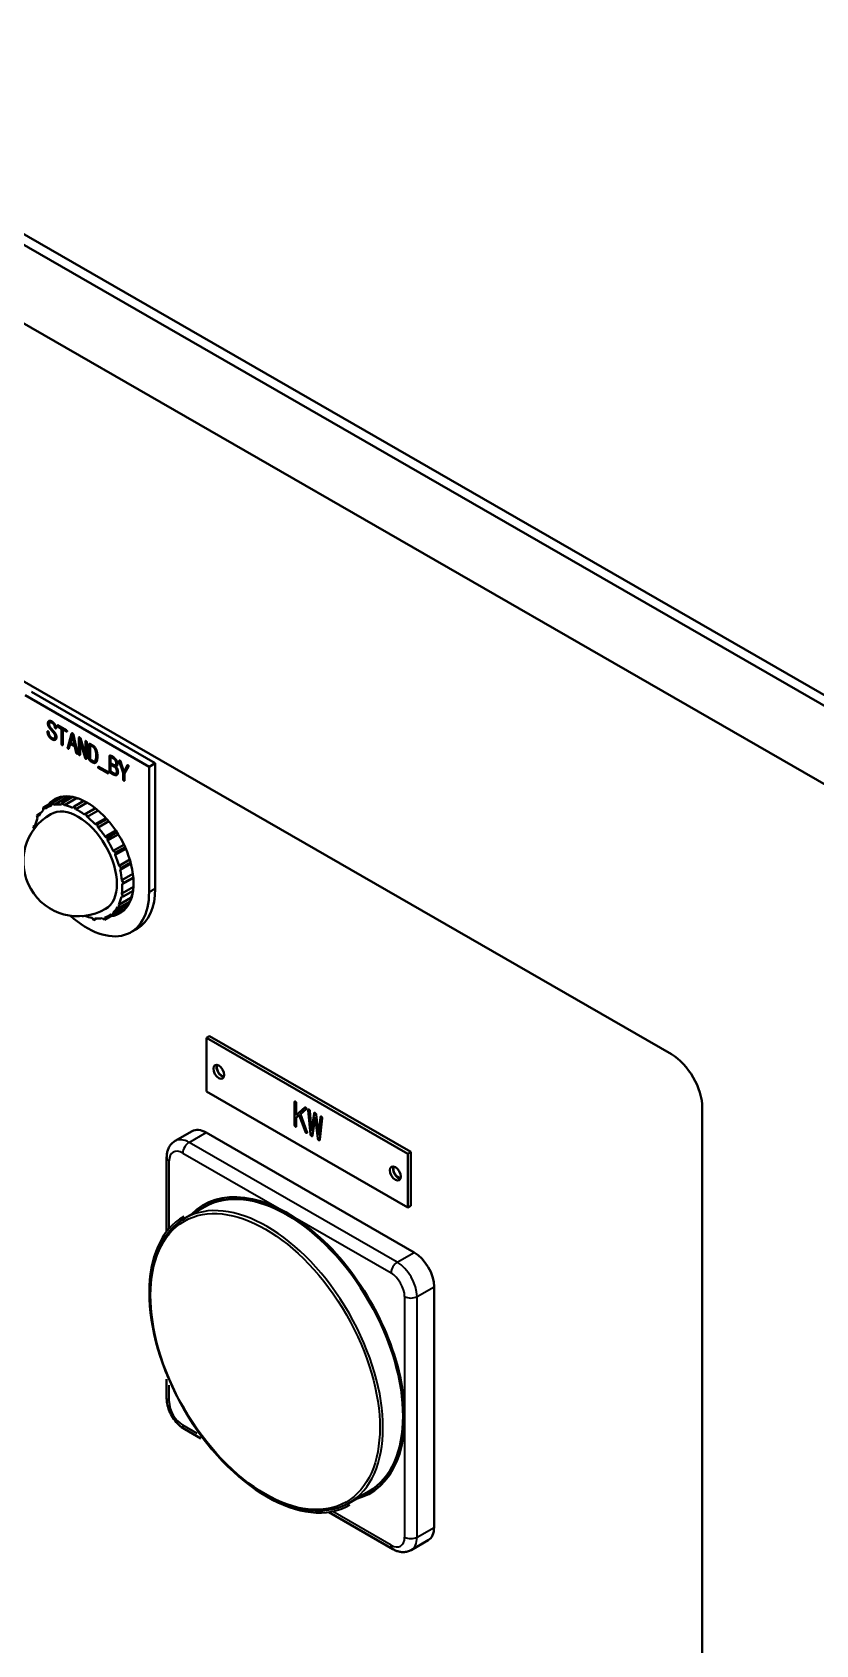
# Model space of a CAD drawing. Header units: inches. Extents: x 0 to 4752, y 0 to 3360.
# Drawn here: x 3888.5 to 4031.6, y 2551.5 to 2846 of the extents above; entities that cross this region are included whole.
import ezdxf

# ---------------------------------------------------------------- set-up
doc = ezdxf.new("R2010")
doc.units = ezdxf.units.IN
doc.header["$MEASUREMENT"] = 0
doc.layers.add('POWER SUPPLY CASE OUTLINE$0$가시적인 것(ISO)', color=3, linetype='Continuous', lineweight=40)
doc.layers.add('POWER SUPPLY CASE OUTLINE$0$가시적인 좁은 것(ISO)', color=3, linetype='Continuous', lineweight=35)

msp = doc.modelspace()

# ---------------------------------------------------------------- linework, layer by layer
at = {"layer": 'POWER SUPPLY CASE OUTLINE$0$가시적인 것(ISO)'}
for p, q in [((3644.313, 2946.938), (4096.861, 2686.333)), ((3646.01, 2947.915), (4098.558, 2687.31)), ((4084.416, 2679.166), (3631.868, 2939.771)), ((3711.064, 2828.762), (4005.22, 2659.368)), ((3887.218, 2724.938), (3909.845, 2711.907)), ((3888.349, 2725.589), (3910.977, 2712.559)), ((3891.709, 2719.984), (3891.714, 2719.987)), ((3891.76, 2720.006), (3891.766, 2720.009)), ((3892.068, 2718.507), (3892.074, 2718.51)), ((3892.105, 2718.465), (3892.068, 2718.507)), ((3892.11, 2718.468), (3892.074, 2718.51)), ((3892.105, 2718.465), (3892.11, 2718.468)), ((3892.108, 2720.165), (3892.152, 2720.14)), ((3892.467, 2719.586), (3892.473, 2719.589)), ((3892.684, 2718.966), (3892.689, 2718.969)), ((3892.768, 2718.892), (3892.773, 2718.895)), ((3893.211, 2719.458), (3894.743, 2718.576)), ((3893.874, 2718.843), (3893.211, 2719.225)), ((3893.88, 2718.847), (3893.217, 2719.229)), ((3893.874, 2718.843), (3893.88, 2718.847)), ((3893.874, 2716.018), (3893.874, 2718.843)), ((3893.88, 2716.021), (3893.88, 2718.847)), ((3894.101, 2718.713), (3894.107, 2718.716)), ((3894.101, 2718.713), (3894.101, 2715.887)), ((3894.743, 2718.343), (3894.101, 2718.713)), ((3894.748, 2718.347), (3894.107, 2718.716)), ((3891.284, 2718.272), (3891.29, 2718.275)), ((3892.568, 2717.088), (3892.574, 2717.091)), ((3893.907, 2715.902), (3893.913, 2715.905)), ((3894.992, 2715.434), (3895.684, 2717.928)), ((3894.997, 2715.437), (3895.69, 2717.932)), ((3895.431, 2716.074), (3895.197, 2715.231)), ((3895.431, 2716.074), (3895.437, 2716.078)), ((3896.303, 2715.572), (3895.431, 2716.074)), ((3896.309, 2715.576), (3895.437, 2716.078)), ((3895.871, 2717.66), (3895.486, 2716.276)), ((3895.486, 2716.276), (3896.252, 2715.835)), ((3895.684, 2717.928), (3895.69, 2717.932)), ((3895.871, 2717.66), (3895.877, 2717.663)), ((3896.252, 2715.835), (3895.871, 2717.66)), ((3896.258, 2715.838), (3895.877, 2717.663)), ((3896.062, 2717.711), (3896.75, 2714.391)), ((3896.252, 2715.835), (3896.258, 2715.838)), ((3896.303, 2715.572), (3896.309, 2715.576)), ((3896.538, 2714.446), (3896.303, 2715.572)), ((3896.543, 2714.449), (3896.309, 2715.576)), ((3897.007, 2714.231), (3897.007, 2717.154)), ((3897.012, 2714.234), (3897.012, 2717.157)), ((3897.043, 2717.264), (3897.049, 2717.267)), ((3897.23, 2716.652), (3897.236, 2716.656)), ((3897.23, 2716.652), (3897.23, 2714.102)), ((3898.179, 2713.497), (3897.23, 2716.652)), ((3898.185, 2713.5), (3897.236, 2716.656)), ((3897.296, 2717.089), (3898.227, 2713.986)), ((3898.227, 2713.986), (3898.227, 2716.528)), ((3898.232, 2713.989), (3898.232, 2716.531)), ((3898.45, 2716.399), (3898.45, 2713.434)), ((3898.846, 2713.54), (3898.846, 2715.832)), ((3898.852, 2713.544), (3898.852, 2715.835)), ((3899.073, 2715.663), (3899.073, 2713.405)), ((3899.117, 2715.774), (3899.123, 2715.777)), ((3899.22, 2715.998), (3899.575, 2715.794)), ((3899.586, 2715.554), (3899.238, 2715.755)), ((3899.592, 2715.557), (3899.244, 2715.758)), ((3894.984, 2715.311), (3894.99, 2715.314)), ((3894.992, 2715.434), (3894.997, 2715.437)), ((3895.05, 2715.214), (3895.056, 2715.217)), ((3896.538, 2714.446), (3896.543, 2714.449)), ((3897.04, 2714.102), (3897.045, 2714.105)), ((3897.117, 2714.015), (3897.122, 2714.019)), ((3898.179, 2713.497), (3898.185, 2713.5)), ((3898.227, 2713.986), (3898.232, 2713.989)), ((3899.582, 2712.676), (3899.176, 2712.91)), ((3899.588, 2712.679), (3899.181, 2712.913)), ((3899.238, 2713.107), (3899.56, 2712.922)), ((3899.876, 2712.898), (3899.882, 2712.901)), ((3902.587, 2711.264), (3902.587, 2713.716)), ((3902.592, 2711.267), (3902.592, 2713.719)), ((3902.814, 2713.564), (3902.814, 2712.564)), ((3902.814, 2712.564), (3903.466, 2712.189)), ((3902.843, 2713.653), (3902.849, 2713.656)), ((3902.927, 2713.863), (3903.396, 2713.593)), ((3903.477, 2713.314), (3902.935, 2713.626)), ((3903.483, 2713.317), (3902.94, 2713.629)), ((3904.408, 2712.888), (3904.413, 2712.891)), ((3905.129, 2710.761), (3904.408, 2712.888)), ((3905.135, 2710.764), (3904.413, 2712.891)), ((3904.613, 2712.897), (3905.243, 2710.971)), ((3909.845, 2711.907), (3910.977, 2712.559)), ((3910.977, 2712.559), (3910.977, 2689.668)), ((3900.557, 2711.962), (3902.433, 2710.882)), ((3900.557, 2711.725), (3900.557, 2711.962)), ((3900.557, 2711.725), (3900.563, 2711.728)), ((3902.433, 2710.645), (3900.557, 2711.725)), ((3900.563, 2711.728), (3900.563, 2711.959)), ((3902.433, 2710.651), (3900.563, 2711.728)), ((3902.433, 2710.882), (3902.433, 2710.645)), ((3902.814, 2712.331), (3902.82, 2712.335)), ((3903.484, 2711.945), (3902.814, 2712.331)), ((3902.814, 2712.331), (3902.814, 2711.222)), ((3903.49, 2711.949), (3902.82, 2712.335)), ((3903.473, 2710.435), (3902.847, 2710.796)), ((3903.479, 2710.438), (3902.852, 2710.799)), ((3902.949, 2710.97), (3903.495, 2710.656)), ((3903.674, 2712.175), (3903.679, 2712.178)), ((3903.726, 2712.217), (3903.732, 2712.22)), ((3903.733, 2711.937), (3903.739, 2711.941)), ((3903.774, 2710.631), (3903.779, 2710.634)), ((3903.818, 2711.554), (3903.823, 2711.558)), ((3905.129, 2710.761), (3905.135, 2710.764)), ((3905.129, 2709.545), (3905.129, 2710.761)), ((3905.135, 2709.548), (3905.135, 2710.764)), ((3905.243, 2710.971), (3905.873, 2712.154)), ((3905.243, 2710.971), (3905.249, 2710.974)), ((3905.249, 2710.974), (3905.879, 2712.157)), ((3906.089, 2711.928), (3905.357, 2710.63)), ((3905.357, 2710.63), (3905.357, 2709.414)), ((3905.873, 2712.154), (3905.879, 2712.157)), ((3909.845, 2711.907), (3909.845, 2689.016)), ((3905.162, 2709.42), (3905.168, 2709.424)), ((3890.482, 2704.454), (3892.745, 2705.757)), ((3890.482, 2704.454), (3890.888, 2704.263)), ((3890.519, 2703.964), (3890.482, 2704.454)), ((3892.035, 2704.945), (3891.202, 2704.466)), ((3892.014, 2704.816), (3892.083, 2705.24)), ((3892.083, 2705.24), (3894.206, 2706.462)), ((3892.083, 2705.24), (3892.485, 2704.928)), ((3892.485, 2704.928), (3894.691, 2706.199)), ((3892.745, 2705.757), (3892.875, 2705.696)), ((3893.841, 2704.97), (3894.012, 2705.299)), ((3894.012, 2705.299), (3895.884, 2706.377)), ((3894.012, 2705.299), (3894.382, 2704.889)), ((3894.382, 2704.889), (3896.588, 2706.159)), ((3894.425, 2706.481), (3894.545, 2706.388)), ((3894.488, 2706.356), (3894.545, 2706.388)), ((3894.488, 2706.356), (3894.691, 2706.199)), ((3895.876, 2704.417), (3896.137, 2704.628)), ((3896.137, 2704.628), (3897.933, 2705.662)), ((3896.137, 2704.628), (3896.45, 2704.147)), ((3896.45, 2704.147), (3898.528, 2705.344)), ((3896.537, 2706.216), (3896.588, 2706.159)), ((3897.981, 2703.194), (3899.994, 2704.353)), ((3898.314, 2703.273), (3900.076, 2704.288)), ((3898.548, 2702.753), (3900.544, 2703.903)), ((3888.669, 2700.966), (3889.029, 2701.173)), ((3888.669, 2700.966), (3889.002, 2701.045)), ((3888.86, 2700.544), (3888.669, 2700.966)), ((3889.318, 2702.997), (3889.999, 2703.389)), ((3889.318, 2702.997), (3889.7, 2702.939)), ((3889.458, 2702.474), (3889.318, 2702.997)), ((3897.981, 2703.194), (3898.314, 2703.273)), ((3898.314, 2703.273), (3898.548, 2702.753)), ((3900.011, 2701.384), (3901.975, 2702.515)), ((3900.011, 2701.384), (3900.393, 2701.326)), ((3900.393, 2701.326), (3902.14, 2702.332)), ((3900.393, 2701.326), (3900.534, 2700.803)), ((3900.534, 2700.803), (3902.49, 2701.93)), ((3901.828, 2699.111), (3903.772, 2700.23)), ((3901.828, 2699.111), (3902.234, 2698.92)), ((3902.234, 2698.92), (3903.975, 2699.923)), ((3902.234, 2698.92), (3902.271, 2698.43)), ((3902.271, 2698.43), (3904.212, 2699.548)), ((3903.309, 2696.53), (3905.253, 2697.649)), ((3903.309, 2696.53), (3903.711, 2696.218)), ((3903.641, 2695.794), (3905.588, 2696.916)), ((3903.711, 2696.218), (3903.641, 2695.794)), ((3903.711, 2696.218), (3905.453, 2697.222)), ((3904.353, 2693.816), (3906.318, 2694.947)), ((3904.353, 2693.816), (3904.723, 2693.405)), ((3904.552, 2693.076), (3906.527, 2694.214)), ((3904.723, 2693.405), (3904.552, 2693.076)), ((3904.723, 2693.405), (3906.473, 2694.414)), ((3904.888, 2691.155), (3906.903, 2692.315)), ((3904.878, 2688.727), (3906.995, 2689.946)), ((3904.888, 2691.155), (3905.201, 2690.673)), ((3904.94, 2690.462), (3906.976, 2691.634)), ((3905.201, 2690.673), (3904.94, 2690.462)), ((3905.113, 2688.207), (3906.924, 2689.25)), ((3905.201, 2690.673), (3906.971, 2691.692)), ((3903.263, 2685.209), (3905.47, 2686.479)), ((3903.3, 2684.719), (3905.563, 2686.022)), ((3904.465, 2686.176), (3904.082, 2686.234)), ((3904.324, 2686.699), (3906.53, 2687.97)), ((3904.324, 2686.699), (3904.465, 2686.176)), ((3904.465, 2686.176), (3906.378, 2687.278)), ((3905.113, 2688.207), (3904.78, 2688.128)), ((3904.878, 2688.727), (3905.113, 2688.207)), ((3905.47, 2686.479), (3905.488, 2686.232)), ((3905.545, 2686.265), (3905.488, 2686.232)), ((3905.545, 2686.265), (3905.563, 2686.022)), ((3906.53, 2687.97), (3906.579, 2687.787)), ((3897.645, 2684.545), (3897.602, 2684.612)), ((3897.645, 2684.545), (3897.788, 2684.627)), ((3897.741, 2684.623), (3897.645, 2684.545)), ((3899.77, 2683.874), (3899.401, 2684.285)), ((3899.941, 2684.203), (3899.77, 2683.874)), ((3899.77, 2683.874), (3900.298, 2684.178)), ((3901.699, 2683.933), (3901.298, 2684.245)), ((3901.699, 2683.933), (3903.17, 2684.78)), ((3901.768, 2684.357), (3901.699, 2683.933)), ((3902.915, 2684.9), (3902.58, 2684.707)), ((3903.3, 2684.719), (3902.895, 2684.91)), ((3903.263, 2685.209), (3903.3, 2684.719)), ((3906.516, 2681.666), (3907.648, 2682.317)), ((3920.311, 2662.385), (3920.876, 2662.711)), ((3920.876, 2662.711), (3957.646, 2641.536)), ((3957.08, 2641.211), (3920.311, 2662.385)), ((3920.311, 2662.385), (3920.311, 2652.574)), ((3920.311, 2652.574), (3957.08, 2631.4)), ((3936.414, 2646.465), (3936.414, 2650.64)), ((3936.42, 2646.468), (3936.42, 2650.643)), ((3936.732, 2650.457), (3936.732, 2648.286)), ((3936.732, 2648.286), (3938.307, 2649.639)), ((3936.732, 2648.286), (3936.738, 2648.29)), ((3937.281, 2648.243), (3936.732, 2647.77)), ((3936.732, 2647.77), (3936.732, 2646.294)), ((3936.738, 2648.29), (3938.312, 2649.642)), ((3937.281, 2648.243), (3937.287, 2648.246)), ((3938.409, 2645.186), (3937.281, 2648.243)), ((3938.415, 2645.189), (3937.287, 2648.246)), ((3938.522, 2649.325), (3937.496, 2648.427)), ((3937.496, 2648.427), (3938.676, 2645.228)), ((3938.307, 2649.639), (3938.312, 2649.642)), ((3938.902, 2649.148), (3938.907, 2649.151)), ((3939.307, 2644.781), (3938.902, 2649.148)), ((3939.313, 2644.785), (3938.907, 2649.151)), ((3939.204, 2649.045), (3939.522, 2645.339)), ((3939.522, 2645.339), (3939.974, 2648.566)), ((3939.528, 2645.343), (3939.979, 2648.57)), ((3940.179, 2647.885), (3939.717, 2644.545)), ((3939.974, 2648.566), (3939.979, 2648.57)), ((3940.179, 2647.885), (3940.185, 2647.888)), ((3940.636, 2644.028), (3940.179, 2647.885)), ((3940.641, 2644.031), (3940.185, 2647.888)), ((3940.384, 2648.33), (3940.83, 2644.586)), ((3940.83, 2644.586), (3941.143, 2647.905)), ((3940.836, 2644.589), (3941.149, 2647.908)), ((3941.451, 2647.704), (3941.046, 2643.792)), ((3941.143, 2647.905), (3941.149, 2647.908)), ((4010.877, 2649.57), (4010.877, 2211.365)), ((3914.589, 2643.543), (3917.7, 2645.335)), ((3920.255, 2645.083), (3958.269, 2623.19)), ((3936.46, 2646.272), (3936.466, 2646.276)), ((3938.409, 2645.186), (3938.415, 2645.189)), ((3938.502, 2645.049), (3938.507, 2645.053)), ((3938.615, 2645.008), (3938.62, 2645.011)), ((3939.307, 2644.781), (3939.313, 2644.785)), ((3939.522, 2645.339), (3939.528, 2645.343)), ((3939.374, 2644.589), (3939.379, 2644.592)), ((3939.64, 2644.435), (3939.646, 2644.438)), ((3940.636, 2644.028), (3940.641, 2644.031)), ((3940.83, 2644.586), (3940.836, 2644.589)), ((3913.054, 2627.07), (3913.055, 2640.54)), ((3957.08, 2641.211), (3957.646, 2641.536)), ((3957.08, 2631.4), (3957.08, 2641.211)), ((3957.646, 2641.536), (3957.646, 2631.726)), ((3916.37, 2629.413), (3920.047, 2631.53)), ((3957.08, 2631.4), (3957.646, 2631.726)), ((3961.89, 2616.919), (3961.887, 2572.969)), ((3913.053, 2596.59), (3913.053, 2600.028)), ((3919.324, 2589.175), (3916.343, 2590.892)), ((3946.312, 2577.418), (3949.989, 2579.535)), ((3954.357, 2568.998), (3942.665, 2575.732)), ((3957.711, 2568.826), (3960.822, 2570.617))]:
    msp.add_line(p, q, dxfattribs=at)
msp.add_arc((3896.891, 2694.587), 10, 119.93599, 299.93599, dxfattribs=at)
for centre, major_axis, start_param, end_param in [((3898.532, 2695.531), (-5.988, 10.399), 2.8930125, 6.4878162), ((3896.891, 2694.587), (-5.689, 9.879), 0.1281616, 0.3184936), ((3896.891, 2694.587), (-5.689, 9.879), 6.1495475, 6.3398795), ((3896.891, 2694.587), (-4.99, 8.666), 3.1415927, 6.2831853), ((3896.891, 2694.587), (-5.689, 9.879), 5.8877481, 6.0780801), ((3899.663, 2696.183), (-5.988, 10.399), 0.0942385, 0.2046309), ((3900.568, 2696.704), (-5.988, 10.399), 0.1701989, 0.2485802), ((3896.891, 2694.587), (-5.689, 9.879), 5.6259487, 5.8162807), ((3899.097, 2695.857), (-5.789, 10.052), 5.9662332, 6.0964203), ((3899.097, 2695.857), (-5.689, 9.879), 5.9360566, 6.0780801), ((3896.891, 2694.587), (-5.689, 9.879), 5.3641493, 5.5544813), ((3899.097, 2695.857), (-5.689, 9.879), 5.764416, 5.8162807), ((3896.891, 2694.587), (-5.689, 9.879), 0.389961, 0.5802929), ((3896.891, 2694.587), (-5.689, 9.879), 5.1023499, 5.2926819), ((3896.891, 2694.587), (-5.689, 9.879), 4.8405506, 5.0308825), ((3896.891, 2694.587), (-5.689, 9.879), 4.5787512, 4.7690832), ((3896.891, 2694.587), (-5.689, 9.879), 4.3169518, 4.5072838), ((3896.891, 2694.587), (-5.689, 9.879), 4.0551524, 4.2454844), ((3898.532, 2695.531), (7.985, -13.865), 5.2273383, 7.0705172), ((3896.891, 2694.587), (-5.689, 9.879), 3.793353, 3.983685), ((3899.663, 2696.183), (7.985, -13.865), 0, 0.7873319), ((3896.891, 2694.587), (5.689, -9.879), 0.1281616, 0.3184936), ((3896.891, 2694.587), (5.689, -9.879), 0.389961, 0.5802929), ((3899.097, 2695.857), (5.689, -9.879), 0.1281616, 0.2421524), ((3899.097, 2695.857), (5.789, -10.052), 0.1098214, 0.3042038), ((3899.663, 2696.183), (5.789, -10.052), 0.0171114, 0.082923), ((3899.097, 2695.857), (5.689, -9.879), 0.389961, 0.5187693), ((3896.891, 2694.587), (5.689, -9.879), 5.6540752, 5.8162807), ((3896.891, 2694.587), (5.689, -9.879), 5.8877481, 6.0780801), ((3896.891, 2694.587), (5.689, -9.879), 6.1495475, 6.3398795), ((3899.663, 2696.183), (5.988, -10.399), 6.0785544, 6.1889468), ((3900.568, 2696.704), (5.988, -10.399), 6.0785544, 6.1129864), ((3923.139, 2656.502), (0.699, -1.213), 3.5566932, 5.8680848), ((3923.139, 2656.502), (0.647, -1.124), 3.4888773, 5.9359007), ((4005.22, 2652.828), (3.992, -6.933), 0.7873319, 2.3581282), ((3920.255, 2640.898), (-2.555, 4.437), 5.4996611, 6.2831853), ((3955.383, 2637.934), (0.699, -1.213), 3.5566932, 5.8680848), ((3935.018, 2605.533), (-14.971, 25.998), 3.1415927, 6.2831853), ((3955.383, 2637.934), (0.647, -1.124), 3.4888773, 5.9359007), ((3935.018, 2605.533), (-15.171, 26.344), 2.9791928, 6.4455851), ((3958.269, 2619.004), (2.555, -4.437), 0.7872721, 2.3580684), ((3958.267, 2575.054), (2.555, -4.437), 0, 0.7872721)]:
    msp.add_ellipse(centre, major_axis=major_axis, ratio=0.5780931, start_param=start_param, end_param=end_param, dxfattribs=at)
for centre in [(3922.573, 2656.177), (3954.817, 2637.608)]:
    msp.add_ellipse(centre, major_axis=(-0.699, 1.213), ratio=0.5780931, dxfattribs=at)
for points in [[(3891.372, 2719.797), (3891.372, 2720.179), (3891.584, 2720.268)], [(3891.566, 2719.131), (3891.372, 2719.45), (3891.372, 2719.797)], [(3891.378, 2719.801), (3891.378, 2720.149), (3891.555, 2720.254)], [(3891.572, 2719.134), (3891.378, 2719.453), (3891.378, 2719.801)], [(3892.068, 2718.507), (3891.691, 2718.928), (3891.566, 2719.131)], [(3892.074, 2718.51), (3891.696, 2718.931), (3891.572, 2719.134)], [(3891.584, 2720.268), (3891.786, 2720.351), (3892.108, 2720.165)], [(3891.76, 2720.006), (3891.599, 2719.959), (3891.599, 2719.743)], [(3891.599, 2719.743), (3891.599, 2719.446), (3891.702, 2719.247)], [(3891.702, 2719.247), (3891.804, 2719.049), (3892.149, 2718.672)], [(3891.766, 2720.009), (3891.738, 2720.001), (3891.714, 2719.987)], [(3892.119, 2719.926), (3891.914, 2720.044), (3891.76, 2720.006)], [(3892.125, 2719.929), (3891.92, 2720.047), (3891.766, 2720.009)], [(3892.563, 2717.896), (3892.46, 2718.065), (3892.105, 2718.465)], [(3892.568, 2717.899), (3892.466, 2718.068), (3892.11, 2718.468)], [(3892.467, 2719.586), (3892.321, 2719.81), (3892.119, 2719.926)], [(3892.473, 2719.589), (3892.326, 2719.813), (3892.125, 2719.929)], [(3892.149, 2718.672), (3892.599, 2718.184), (3892.731, 2717.973)], [(3892.152, 2720.14), (3892.464, 2719.961), (3892.673, 2719.603)], [(3892.64, 2719.08), (3892.621, 2719.345), (3892.467, 2719.586)], [(3892.645, 2719.083), (3892.627, 2719.348), (3892.473, 2719.589)], [(3892.684, 2718.966), (3892.643, 2719.019), (3892.64, 2719.08)], [(3892.689, 2718.969), (3892.649, 2719.022), (3892.645, 2719.083)], [(3892.673, 2719.603), (3892.856, 2719.29), (3892.878, 2718.998)], [(3892.768, 2718.892), (3892.72, 2718.915), (3892.684, 2718.966)], [(3892.773, 2718.895), (3892.726, 2718.918), (3892.689, 2718.969)], [(3892.848, 2718.896), (3892.819, 2718.871), (3892.768, 2718.892)], [(3892.842, 2718.892), (3892.815, 2718.878), (3892.773, 2718.895)], [(3892.878, 2718.998), (3892.881, 2718.924), (3892.848, 2718.896)], [(3893.123, 2719.395), (3893.12, 2719.511), (3893.211, 2719.458)], [(3893.211, 2719.225), (3893.127, 2719.274), (3893.123, 2719.395)], [(3893.129, 2719.398), (3893.127, 2719.456), (3893.149, 2719.472)], [(3893.217, 2719.229), (3893.133, 2719.277), (3893.129, 2719.398)], [(3894.743, 2718.576), (3894.79, 2718.549), (3894.827, 2718.494)], [(3894.827, 2718.494), (3894.856, 2718.443), (3894.86, 2718.395)], [(3894.86, 2718.395), (3894.863, 2718.346), (3894.834, 2718.329)], [(3891.284, 2718.272), (3891.277, 2718.344), (3891.31, 2718.368)], [(3891.562, 2717.426), (3891.321, 2717.789), (3891.284, 2718.272)], [(3891.29, 2718.275), (3891.282, 2718.347), (3891.315, 2718.371)], [(3891.568, 2717.429), (3891.326, 2717.793), (3891.29, 2718.275)], [(3891.31, 2718.368), (3891.339, 2718.389), (3891.383, 2718.372)], [(3891.315, 2718.371), (3891.317, 2718.372), (3891.318, 2718.373)], [(3891.383, 2718.372), (3891.427, 2718.351), (3891.46, 2718.302)], [(3891.46, 2718.302), (3891.496, 2718.243), (3891.504, 2718.167)], [(3891.504, 2718.167), (3891.533, 2717.798), (3891.713, 2717.521)], [(3892.149, 2716.885), (3891.775, 2717.1), (3891.562, 2717.426)], [(3892.154, 2716.888), (3891.781, 2717.103), (3891.568, 2717.429)], [(3891.713, 2717.521), (3891.87, 2717.278), (3892.141, 2717.122)], [(3892.141, 2717.122), (3892.325, 2717.016), (3892.493, 2717.059)], [(3892.665, 2716.807), (3892.434, 2716.72), (3892.149, 2716.885)], [(3892.671, 2716.811), (3892.44, 2716.723), (3892.154, 2716.888)], [(3892.493, 2717.059), (3892.702, 2717.108), (3892.702, 2717.392)], [(3892.702, 2717.392), (3892.702, 2717.663), (3892.563, 2717.896)], [(3892.708, 2717.395), (3892.708, 2717.666), (3892.568, 2717.899)], [(3892.574, 2717.091), (3892.708, 2717.168), (3892.708, 2717.395)], [(3892.929, 2717.287), (3892.929, 2716.905), (3892.665, 2716.807)], [(3892.729, 2716.838), (3892.702, 2716.822), (3892.671, 2716.811)], [(3892.731, 2717.973), (3892.929, 2717.659), (3892.929, 2717.287)], [(3893.907, 2715.902), (3893.874, 2715.959), (3893.874, 2716.018)], [(3893.913, 2715.905), (3893.88, 2715.962), (3893.88, 2716.021)], [(3893.988, 2715.821), (3893.94, 2715.849), (3893.907, 2715.902)], [(3893.994, 2715.825), (3893.946, 2715.852), (3893.913, 2715.905)], [(3894.065, 2715.811), (3894.032, 2715.796), (3893.988, 2715.821)], [(3894.07, 2715.814), (3894.037, 2715.799), (3893.994, 2715.825)], [(3894.101, 2715.887), (3894.101, 2715.828), (3894.065, 2715.811)], [(3894.072, 2715.815), (3894.071, 2715.815), (3894.07, 2715.814)], [(3894.834, 2718.329), (3894.801, 2718.31), (3894.743, 2718.343)], [(3894.837, 2718.33), (3894.804, 2718.314), (3894.748, 2718.347)], [(3895.684, 2717.928), (3895.735, 2718.077), (3895.871, 2717.999)], [(3895.69, 2717.932), (3895.711, 2717.993), (3895.747, 2718.016)], [(3895.871, 2717.999), (3896.003, 2717.918), (3896.062, 2717.711)], [(3897.007, 2717.154), (3897.007, 2717.234), (3897.043, 2717.264)], [(3897.012, 2717.157), (3897.012, 2717.238), (3897.049, 2717.267)], [(3897.043, 2717.264), (3897.076, 2717.288), (3897.131, 2717.269)], [(3897.049, 2717.267), (3897.05, 2717.268), (3897.052, 2717.269)], [(3897.131, 2717.269), (3897.183, 2717.252), (3897.23, 2717.199)], [(3897.23, 2717.199), (3897.278, 2717.15), (3897.296, 2717.089)], [(3898.227, 2716.528), (3898.227, 2716.583), (3898.26, 2716.598)], [(3898.232, 2716.531), (3898.232, 2716.58), (3898.258, 2716.597)], [(3898.26, 2716.598), (3898.293, 2716.604), (3898.337, 2716.579)], [(3898.337, 2716.579), (3898.381, 2716.553), (3898.414, 2716.505)], [(3898.414, 2716.505), (3898.45, 2716.454), (3898.45, 2716.399)], [(3898.846, 2715.832), (3898.846, 2716.023), (3898.941, 2716.065)], [(3898.852, 2715.835), (3898.852, 2716.011), (3898.933, 2716.061)], [(3898.941, 2716.065), (3899.037, 2716.104), (3899.22, 2715.998)], [(3899.117, 2715.773), (3899.073, 2715.748), (3899.073, 2715.663)], [(3899.238, 2715.755), (3899.161, 2715.799), (3899.117, 2715.773)], [(3899.244, 2715.758), (3899.167, 2715.802), (3899.123, 2715.777)], [(3899.575, 2715.794), (3899.967, 2715.568), (3900.194, 2715.022)], [(3900.011, 2714.988), (3899.85, 2715.402), (3899.586, 2715.554)], [(3900.017, 2714.991), (3899.856, 2715.406), (3899.592, 2715.557)], [(3894.984, 2715.311), (3894.962, 2715.374), (3894.992, 2715.434)], [(3894.99, 2715.314), (3894.968, 2715.378), (3894.997, 2715.437)], [(3895.05, 2715.214), (3895.003, 2715.254), (3894.984, 2715.311)], [(3895.056, 2715.217), (3895.008, 2715.257), (3894.99, 2715.314)], [(3895.135, 2715.182), (3895.091, 2715.178), (3895.05, 2715.214)], [(3895.14, 2715.185), (3895.096, 2715.181), (3895.056, 2715.217)], [(3895.197, 2715.231), (3895.179, 2715.186), (3895.135, 2715.182)], [(3895.167, 2715.193), (3895.155, 2715.187), (3895.14, 2715.185)], [(3896.589, 2714.336), (3896.545, 2714.387), (3896.538, 2714.446)], [(3896.595, 2714.339), (3896.551, 2714.39), (3896.543, 2714.449)], [(3896.67, 2714.281), (3896.626, 2714.294), (3896.589, 2714.336)], [(3896.675, 2714.284), (3896.631, 2714.297), (3896.595, 2714.339)], [(3896.739, 2714.296), (3896.714, 2714.269), (3896.67, 2714.281)], [(3896.728, 2714.286), (3896.706, 2714.276), (3896.675, 2714.284)], [(3896.75, 2714.391), (3896.765, 2714.324), (3896.739, 2714.296)], [(3897.04, 2714.102), (3897.007, 2714.163), (3897.007, 2714.231)], [(3897.045, 2714.105), (3897.012, 2714.167), (3897.012, 2714.234)], [(3897.117, 2714.015), (3897.073, 2714.045), (3897.04, 2714.102)], [(3897.122, 2714.019), (3897.078, 2714.048), (3897.045, 2714.105)], [(3897.194, 2714.009), (3897.161, 2713.99), (3897.117, 2714.015)], [(3897.196, 2714.011), (3897.164, 2713.994), (3897.122, 2714.019)], [(3897.23, 2714.102), (3897.23, 2714.03), (3897.194, 2714.009)], [(3898.337, 2713.325), (3898.227, 2713.355), (3898.179, 2713.497)], [(3898.342, 2713.329), (3898.232, 2713.358), (3898.185, 2713.5)], [(3898.45, 2713.434), (3898.45, 2713.294), (3898.337, 2713.325)], [(3898.413, 2713.33), (3898.387, 2713.316), (3898.342, 2713.329)], [(3898.93, 2713.166), (3898.846, 2713.329), (3898.846, 2713.54)], [(3898.936, 2713.169), (3898.852, 2713.332), (3898.852, 2713.544)], [(3899.176, 2712.91), (3899.015, 2713.003), (3898.93, 2713.166)], [(3899.181, 2712.913), (3899.02, 2713.006), (3898.936, 2713.169)], [(3899.073, 2713.405), (3899.073, 2713.308), (3899.117, 2713.232)], [(3899.117, 2713.232), (3899.157, 2713.154), (3899.238, 2713.107)], [(3899.56, 2712.922), (3899.821, 2712.772), (3899.993, 2713.007)], [(3900.246, 2712.815), (3900.033, 2712.416), (3899.582, 2712.676)], [(3900.072, 2712.619), (3899.88, 2712.511), (3899.588, 2712.679)], [(3899.882, 2712.901), (3899.945, 2712.937), (3899.998, 2713.01)], [(3899.993, 2713.007), (3900.187, 2713.272), (3900.187, 2713.954)], [(3899.998, 2713.01), (3900.193, 2713.276), (3900.193, 2713.958)], [(3900.187, 2713.954), (3900.187, 2714.547), (3900.011, 2714.988)], [(3900.193, 2713.958), (3900.193, 2714.551), (3900.017, 2714.991)], [(3900.194, 2715.022), (3900.414, 2714.493), (3900.414, 2713.824)], [(3900.414, 2713.824), (3900.414, 2713.133), (3900.246, 2712.815)], [(3902.587, 2713.716), (3902.587, 2713.89), (3902.664, 2713.926)], [(3902.592, 2713.719), (3902.592, 2713.882), (3902.66, 2713.924)], [(3902.664, 2713.926), (3902.744, 2713.969), (3902.927, 2713.863)], [(3902.843, 2713.653), (3902.814, 2713.636), (3902.814, 2713.564)], [(3902.935, 2713.626), (3902.872, 2713.662), (3902.843, 2713.653)], [(3902.94, 2713.629), (3902.878, 2713.665), (3902.849, 2713.656)], [(3903.396, 2713.593), (3903.668, 2713.437), (3903.854, 2713.126)], [(3903.73, 2712.994), (3903.62, 2713.231), (3903.477, 2713.314)], [(3903.735, 2712.998), (3903.626, 2713.235), (3903.483, 2713.317)], [(3903.726, 2712.217), (3903.836, 2712.323), (3903.836, 2712.539)], [(3903.836, 2712.539), (3903.836, 2712.764), (3903.73, 2712.994)], [(3903.732, 2712.22), (3903.842, 2712.326), (3903.842, 2712.542)], [(3903.842, 2712.542), (3903.842, 2712.767), (3903.735, 2712.998)], [(3903.854, 2713.126), (3904.06, 2712.783), (3904.06, 2712.411)], [(3904.408, 2712.888), (3904.382, 2712.958), (3904.404, 2712.996)], [(3904.413, 2712.891), (3904.388, 2712.961), (3904.41, 2712.999)], [(3904.404, 2712.996), (3904.422, 2713.028), (3904.463, 2713.03)], [(3904.41, 2712.999), (3904.418, 2713.014), (3904.431, 2713.022)], [(3904.463, 2713.03), (3904.507, 2713.03), (3904.547, 2712.998)], [(3904.547, 2712.998), (3904.591, 2712.964), (3904.613, 2712.897)], [(3902.66, 2710.997), (3902.587, 2711.132), (3902.587, 2711.264)], [(3902.666, 2711), (3902.592, 2711.135), (3902.592, 2711.267)], [(3902.847, 2710.796), (3902.733, 2710.861), (3902.66, 2710.997)], [(3902.852, 2710.799), (3902.739, 2710.865), (3902.666, 2711)], [(3902.814, 2711.222), (3902.814, 2711.137), (3902.851, 2711.069)], [(3902.851, 2711.069), (3902.887, 2711.006), (3902.949, 2710.97)], [(3903.466, 2712.189), (3903.616, 2712.102), (3903.726, 2712.217)], [(3903.961, 2710.383), (3903.766, 2710.266), (3903.473, 2710.435)], [(3903.958, 2710.382), (3903.766, 2710.273), (3903.479, 2710.438)], [(3903.818, 2711.554), (3903.686, 2711.829), (3903.484, 2711.945)], [(3903.823, 2711.558), (3903.691, 2711.833), (3903.49, 2711.949)], [(3903.495, 2710.656), (3903.69, 2710.544), (3903.821, 2710.667)], [(3903.679, 2712.178), (3903.707, 2712.194), (3903.732, 2712.22)], [(3903.979, 2712.071), (3903.895, 2711.938), (3903.733, 2711.937)], [(3903.733, 2711.937), (3903.898, 2711.792), (3904.012, 2711.574)], [(3903.883, 2711.976), (3903.821, 2711.941), (3903.739, 2711.941)], [(3903.779, 2710.634), (3903.804, 2710.649), (3903.827, 2710.67)], [(3903.946, 2711.036), (3903.946, 2711.294), (3903.818, 2711.554)], [(3903.821, 2710.667), (3903.946, 2710.782), (3903.946, 2711.036)], [(3903.952, 2711.039), (3903.952, 2711.297), (3903.823, 2711.558)], [(3903.827, 2710.67), (3903.952, 2710.785), (3903.952, 2711.039)], [(3904.169, 2710.907), (3904.169, 2710.505), (3903.961, 2710.383)], [(3904.06, 2712.411), (3904.06, 2712.19), (3903.979, 2712.071)], [(3904.012, 2711.574), (3904.169, 2711.271), (3904.169, 2710.907)], [(3905.168, 2709.424), (3905.135, 2709.485), (3905.135, 2709.548)], [(3905.873, 2712.154), (3905.895, 2712.201), (3905.946, 2712.188)], [(3905.879, 2712.157), (3905.888, 2712.176), (3905.901, 2712.185)], [(3905.946, 2712.188), (3905.987, 2712.182), (3906.034, 2712.133)], [(3906.034, 2712.133), (3906.078, 2712.087), (3906.093, 2712.032)], [(3906.093, 2712.032), (3906.115, 2711.972), (3906.089, 2711.928)], [(3905.162, 2709.42), (3905.129, 2709.482), (3905.129, 2709.545)], [(3905.243, 2709.34), (3905.195, 2709.367), (3905.162, 2709.42)], [(3905.249, 2709.343), (3905.201, 2709.371), (3905.168, 2709.424)], [(3905.32, 2709.33), (3905.287, 2709.315), (3905.243, 2709.34)], [(3905.324, 2709.332), (3905.292, 2709.318), (3905.249, 2709.343)], [(3905.357, 2709.414), (3905.357, 2709.351), (3905.32, 2709.33)], [(3936.414, 2650.64), (3936.414, 2650.729), (3936.46, 2650.75)], [(3936.42, 2650.643), (3936.42, 2650.724), (3936.458, 2650.749)], [(3936.46, 2650.75), (3936.506, 2650.765), (3936.573, 2650.72)], [(3936.573, 2650.72), (3936.635, 2650.685), (3936.681, 2650.617)], [(3936.681, 2650.617), (3936.732, 2650.54), (3936.732, 2650.457)], [(3938.307, 2649.639), (3938.348, 2649.687), (3938.415, 2649.66)], [(3938.312, 2649.642), (3938.322, 2649.654), (3938.334, 2649.661)], [(3938.415, 2649.66), (3938.471, 2649.639), (3938.517, 2649.571)], [(3938.517, 2649.571), (3938.563, 2649.509), (3938.568, 2649.441)], [(3938.568, 2649.441), (3938.574, 2649.367), (3938.522, 2649.325)], [(3938.902, 2649.148), (3938.886, 2649.258), (3938.927, 2649.294)], [(3938.907, 2649.151), (3938.892, 2649.261), (3938.933, 2649.297)], [(3938.927, 2649.294), (3938.968, 2649.329), (3939.03, 2649.3)], [(3938.933, 2649.297), (3938.938, 2649.301), (3938.944, 2649.305)], [(3939.03, 2649.3), (3939.092, 2649.27), (3939.138, 2649.208)], [(3939.138, 2649.208), (3939.194, 2649.134), (3939.204, 2649.045)], [(3939.974, 2648.566), (3940.02, 2648.736), (3940.179, 2648.644)], [(3939.979, 2648.57), (3939.999, 2648.641), (3940.039, 2648.666)], [(3940.179, 2648.644), (3940.338, 2648.552), (3940.384, 2648.33)], [(3941.143, 2647.905), (3941.154, 2647.994), (3941.21, 2648.015)], [(3941.149, 2647.908), (3941.158, 2647.984), (3941.2, 2648.01)], [(3941.21, 2648.015), (3941.256, 2648.03), (3941.323, 2647.985)], [(3941.323, 2647.985), (3941.384, 2647.944), (3941.42, 2647.87)], [(3941.42, 2647.87), (3941.461, 2647.787), (3941.451, 2647.704)], [(3936.46, 2646.272), (3936.414, 2646.364), (3936.414, 2646.465)], [(3936.466, 2646.276), (3936.42, 2646.368), (3936.42, 2646.468)], [(3936.573, 2646.154), (3936.506, 2646.192), (3936.46, 2646.272)], [(3936.579, 2646.157), (3936.512, 2646.196), (3936.466, 2646.276)], [(3936.681, 2646.151), (3936.635, 2646.119), (3936.573, 2646.154)], [(3936.676, 2646.148), (3936.634, 2646.126), (3936.579, 2646.157)], [(3936.732, 2646.294), (3936.732, 2646.187), (3936.681, 2646.151)], [(3938.502, 2645.049), (3938.44, 2645.097), (3938.409, 2645.186)], [(3938.507, 2645.053), (3938.446, 2645.1), (3938.415, 2645.189)], [(3938.615, 2645.008), (3938.558, 2644.999), (3938.502, 2645.049)], [(3938.62, 2645.011), (3938.564, 2645.002), (3938.507, 2645.053)], [(3938.692, 2645.065), (3938.671, 2645.011), (3938.615, 2645.008)], [(3938.658, 2645.021), (3938.642, 2645.013), (3938.62, 2645.011)], [(3938.676, 2645.228), (3938.712, 2645.13), (3938.692, 2645.065)], [(3939.374, 2644.589), (3939.312, 2644.684), (3939.307, 2644.781)], [(3939.379, 2644.592), (3939.318, 2644.687), (3939.313, 2644.785)], [(3939.507, 2644.465), (3939.43, 2644.509), (3939.374, 2644.589)], [(3939.513, 2644.468), (3939.436, 2644.512), (3939.379, 2644.592)], [(3939.64, 2644.435), (3939.584, 2644.42), (3939.507, 2644.465)], [(3939.646, 2644.438), (3939.59, 2644.423), (3939.513, 2644.468)], [(3939.717, 2644.545), (3939.702, 2644.459), (3939.64, 2644.435)], [(3939.659, 2644.444), (3939.653, 2644.441), (3939.646, 2644.438)], [(3940.707, 2643.827), (3940.646, 2643.921), (3940.636, 2644.028)], [(3940.713, 2643.83), (3940.651, 2643.925), (3940.641, 2644.031)], [(3940.841, 2643.697), (3940.764, 2643.741), (3940.707, 2643.827)], [(3940.846, 2643.7), (3940.769, 2643.744), (3940.713, 2643.83)], [(3940.974, 2643.673), (3940.918, 2643.652), (3940.841, 2643.697)], [(3940.98, 2643.676), (3940.923, 2643.656), (3940.846, 2643.7)], [(3941.046, 2643.792), (3941.036, 2643.697), (3940.974, 2643.673)], [(3940.99, 2643.681), (3940.985, 2643.679), (3940.98, 2643.676)]]:
    msp.add_open_spline(points, degree=2, dxfattribs=at)
for points, knots in [([(3913.055, 2640.54), (3913.055, 2640.763), (3913.07, 2640.987), (3913.136, 2641.431), (3913.188, 2641.653), (3913.334, 2642.088), (3913.43, 2642.303), (3913.673, 2642.713), (3913.821, 2642.909), (3914.17, 2643.261), (3914.37, 2643.417), (3914.589, 2643.543)], [3.14159265, 3.14159265, 3.14159265, 3.14159265, 3.29904708, 3.29904708, 3.4565015, 3.4565015, 3.61395592, 3.61395592, 3.77141035, 3.77141035, 3.92886477, 3.92886477, 3.92886477, 3.92886477]), ([(3946.312, 2577.418), (3944.709, 2576.495), (3942.856, 2576.01), (3938.823, 2575.954), (3936.639, 2576.397), (3932.15, 2578.175), (3929.845, 2579.521), (3925.364, 2582.979), (3923.189, 2585.089), (3919.19, 2589.857), (3917.367, 2592.512), (3914.253, 2598.1), (3912.962, 2601.031), (3911.043, 2606.88), (3910.415, 2609.795), (3909.89, 2615.321), (3909.994, 2617.93), (3910.933, 2622.573), (3911.768, 2624.609), (3913.879, 2627.577), (3915.037, 2628.645), (3916.37, 2629.413)], [0.7872721, 0.7872721, 0.7872721, 0.7872721, 1.0990468, 1.0990468, 1.4164728, 1.4164728, 1.7383504, 1.7383504, 2.0605293, 2.0605293, 2.3823294, 2.3823294, 2.7039883, 2.7039883, 3.0258365, 3.0258365, 3.3480617, 3.3480617, 3.6696486, 3.6696486, 3.9288648, 3.9288648, 3.9288648, 3.9288648]), ([(3916.343, 2590.892), (3915.956, 2591.115), (3915.599, 2591.39), (3914.94, 2592.017), (3914.639, 2592.369), (3914.104, 2593.127), (3913.869, 2593.533), (3913.481, 2594.375), (3913.326, 2594.812), (3913.112, 2595.696), (3913.053, 2596.143), (3913.053, 2596.59)], [1.5707963, 1.5707963, 1.5707963, 1.5707963, 1.8849556, 1.8849556, 2.1991149, 2.1991149, 2.5132741, 2.5132741, 2.8274334, 2.8274334, 3.1415927, 3.1415927, 3.1415927, 3.1415927]), ([(3957.711, 2568.826), (3957.493, 2568.701), (3957.259, 2568.606), (3956.781, 2568.481), (3956.539, 2568.451), (3956.064, 2568.445), (3955.832, 2568.469), (3955.383, 2568.56), (3955.167, 2568.626), (3954.75, 2568.789), (3954.55, 2568.887), (3954.357, 2568.998)], [0.78727212, 0.78727212, 0.78727212, 0.78727212, 0.94397696, 0.94397696, 1.1006818, 1.1006818, 1.25738664, 1.25738664, 1.41409149, 1.41409149, 1.57079633, 1.57079633, 1.57079633, 1.57079633])]:
    msp.add_open_spline(points, degree=3, knots=knots, dxfattribs=at)
at = {"layer": 'POWER SUPPLY CASE OUTLINE$0$가시적인 좁은 것(ISO)'}
for p, q in [((3891.372, 2719.797), (3891.378, 2719.801)), ((3891.566, 2719.131), (3891.572, 2719.134)), ((3892.119, 2719.926), (3892.125, 2719.929)), ((3892.64, 2719.08), (3892.645, 2719.083)), ((3893.123, 2719.395), (3893.129, 2719.398)), ((3893.211, 2719.225), (3893.217, 2719.229)), ((3891.31, 2718.368), (3891.315, 2718.371)), ((3891.562, 2717.426), (3891.568, 2717.429)), ((3892.149, 2716.885), (3892.154, 2716.888)), ((3892.563, 2717.896), (3892.568, 2717.899)), ((3892.665, 2716.807), (3892.671, 2716.811)), ((3892.702, 2717.392), (3892.708, 2717.395)), ((3893.874, 2716.018), (3893.88, 2716.021)), ((3893.988, 2715.821), (3893.994, 2715.825)), ((3894.065, 2715.811), (3894.07, 2715.814)), ((3894.743, 2718.343), (3894.748, 2718.347)), ((3897.007, 2717.154), (3897.012, 2717.157)), ((3898.227, 2716.528), (3898.232, 2716.531)), ((3898.846, 2715.832), (3898.852, 2715.835)), ((3899.238, 2715.755), (3899.244, 2715.758)), ((3899.586, 2715.554), (3899.592, 2715.557)), ((3895.135, 2715.182), (3895.14, 2715.185)), ((3896.589, 2714.336), (3896.595, 2714.339)), ((3896.67, 2714.281), (3896.675, 2714.284)), ((3897.007, 2714.231), (3897.012, 2714.234)), ((3898.337, 2713.325), (3898.342, 2713.329)), ((3898.846, 2713.54), (3898.852, 2713.544)), ((3898.93, 2713.166), (3898.936, 2713.169)), ((3899.176, 2712.91), (3899.181, 2712.913)), ((3899.582, 2712.676), (3899.588, 2712.679)), ((3899.993, 2713.007), (3899.998, 2713.01)), ((3900.011, 2714.988), (3900.017, 2714.991)), ((3900.187, 2713.954), (3900.193, 2713.958)), ((3902.587, 2713.716), (3902.592, 2713.719)), ((3902.935, 2713.626), (3902.94, 2713.629)), ((3903.477, 2713.314), (3903.483, 2713.317)), ((3903.73, 2712.994), (3903.735, 2712.998)), ((3903.836, 2712.539), (3903.842, 2712.542)), ((3904.404, 2712.996), (3904.41, 2712.999)), ((3902.587, 2711.264), (3902.592, 2711.267)), ((3902.66, 2710.997), (3902.666, 2711)), ((3902.847, 2710.796), (3902.852, 2710.799)), ((3903.473, 2710.435), (3903.479, 2710.438)), ((3903.484, 2711.945), (3903.49, 2711.949)), ((3903.821, 2710.667), (3903.827, 2710.67)), ((3903.946, 2711.036), (3903.952, 2711.039)), ((3905.129, 2709.545), (3905.135, 2709.548)), ((3905.243, 2709.34), (3905.249, 2709.343)), ((3909.845, 2689.016), (3910.977, 2689.668)), ((3905.547, 2686.239), (3905.922, 2686.455)), ((3936.414, 2650.64), (3936.42, 2650.643)), ((3938.927, 2649.294), (3938.933, 2649.297)), ((3917.144, 2643.292), (3920.255, 2645.083)), ((3936.414, 2646.465), (3936.42, 2646.468)), ((3936.573, 2646.154), (3936.579, 2646.157)), ((3955.158, 2621.398), (3917.144, 2643.292)), ((3939.507, 2644.465), (3939.513, 2644.468)), ((3940.707, 2643.827), (3940.713, 2643.83)), ((3940.841, 2643.697), (3940.846, 2643.7)), ((3940.974, 2643.673), (3940.98, 2643.676)), ((3913.523, 2627.618), (3913.523, 2639.888)), ((3916.013, 2641.332), (3954.027, 2619.439)), ((3955.158, 2621.398), (3958.269, 2623.19)), ((3958.778, 2615.128), (3961.89, 2616.919)), ((3956.516, 2615.128), (3956.513, 2571.178)), ((3958.776, 2571.178), (3958.778, 2615.128)), ((3913.521, 2595.938), (3913.521, 2598.959)), ((3918.629, 2590.118), (3916.01, 2591.627)), ((3954.024, 2569.733), (3943.377, 2575.866)), ((3958.776, 2571.178), (3961.887, 2572.969))]:
    msp.add_line(p, q, dxfattribs=at)
for centre, major_axis, ratio, start_param, end_param in [((3917.144, 2639.106), (-2.555, 4.437), 0.5780931, 5.4996611, 6.2831853), ((3917.144, 2641.984), (0.799, 1.386), 0.5780587, 0.7834944, 2.3542908), ((3914.655, 2640.54), (-1.6, 0), 0.5758962, 0, 0.7854279), ((3916.012, 2638.455), (-1.757, 3.05), 0.5780931, 5.4996611, 7.0704574), ((3931.341, 2603.415), (-14.971, 25.998), 0.5780931, 3.1415927, 6.2831853), ((3931.341, 2603.415), (15.171, -26.344), 0.5780931, 3.1415927, 6.2831853), ((3955.158, 2620.09), (-0.799, -1.386), 0.5780587, 3.9250871, 5.4958834), ((3955.158, 2617.213), (-2.555, 4.437), 0.5780931, 3.9288648, 5.4996611), ((3954.027, 2616.561), (1.757, -3.05), 0.5780931, 0.7872721, 2.3580684), ((3957.647, 2615.779), (1.6, 0), 0.5758962, 3.9270206, 5.4978169), ((3914.653, 2596.59), (-1.6, 0), 0.5758962, 0, 0.7854279), ((3916.01, 2594.505), (-1.757, 3.05), 0.5780931, 0.7872721, 2.3580684), ((3917.141, 2592.278), (-0.799, -1.386), 0.5780587, 5.4958834, 6.2831853), ((3954.024, 2572.611), (1.757, -3.05), 0.5780931, 5.4996611, 7.0704574), ((3957.645, 2571.829), (1.6, 0), 0.5758962, 3.9270206, 5.4978169), ((3955.156, 2573.263), (2.555, -4.437), 0.5780931, 0, 0.7872721), ((3955.155, 2570.385), (-0.799, -1.386), 0.5780587, 5.4958834, 6.2831853)]:
    msp.add_ellipse(centre, major_axis=major_axis, ratio=ratio, start_param=start_param, end_param=end_param, dxfattribs=at)
msp.add_ellipse((3931.059, 2603.253), major_axis=(-14.771, 25.651), ratio=0.5780931, dxfattribs=at)

doc.saveas('drawing.dxf')
